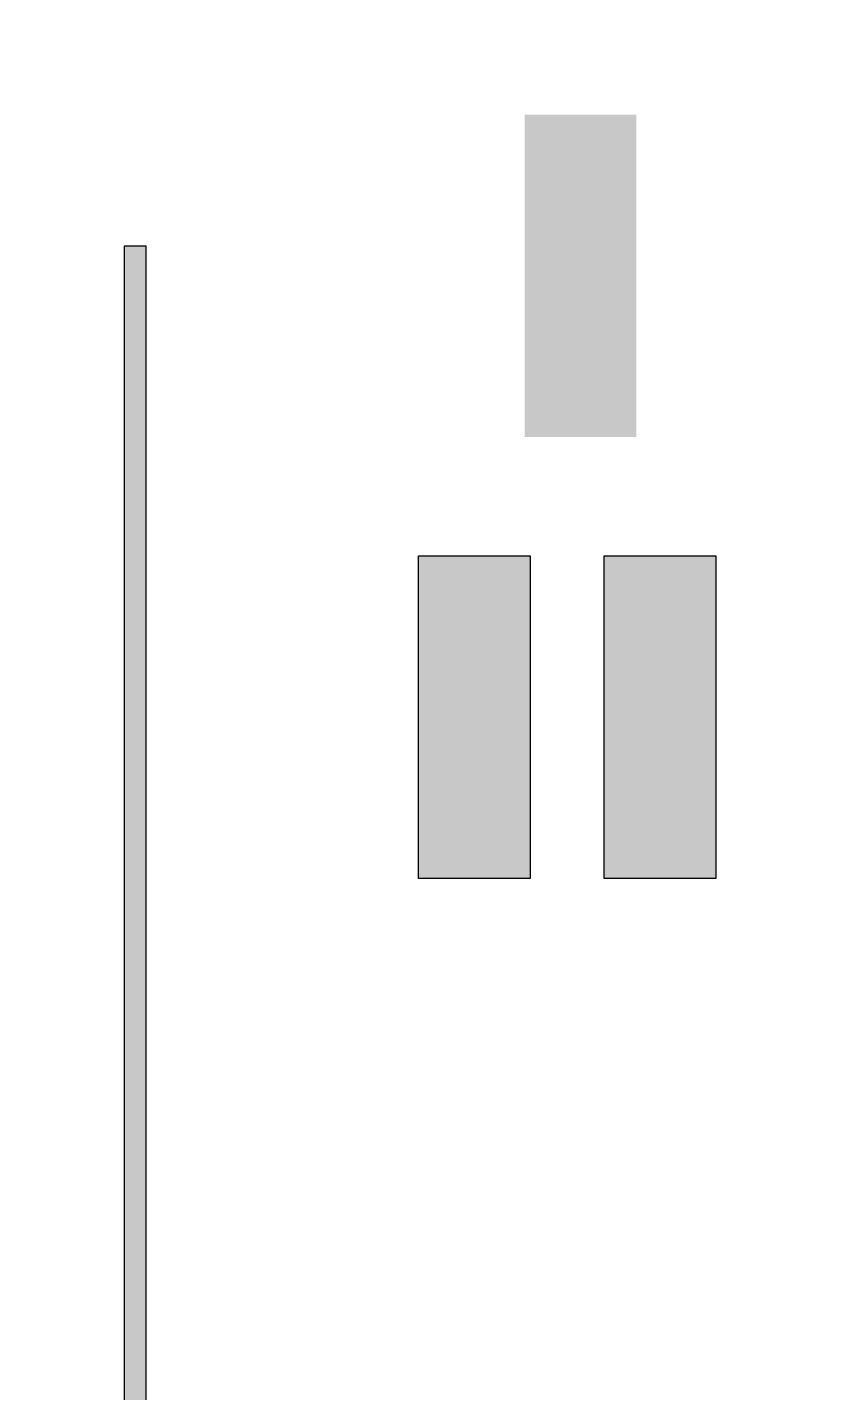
# Model space of a CAD drawing. Header units: inches. Extents: x 0 to 114300, y 0 to 114300.
# Drawn here: x 26926 to 30529, y 48428 to 54629 of the extents above; entities that cross this region are included whole.
import ezdxf

# ---------------------------------------------------------------- set-up
doc = ezdxf.new("R2010")
doc.units = ezdxf.units.IN
doc.header["$MEASUREMENT"] = 0

msp = doc.modelspace()

# ---------------------------------------------------------------- hatches: boundary and pattern name
h = msp.add_hatch()
h.set_pattern_fill('ANSI31', color=256, scale=100)
h.set_pattern_definition([(45, (-3636.991615157837, -6349.999986349467), (-8.838834764831843, 8.838834764831843), [])])
h.paths.add_polyline_path([(114299.999984239, 1.36505186674e-05), (-1.57610338647e-05, 1.36505368573e-05), (-1.57610047609e-05, 114300.0000136505), (114299.999984239, 114300.0000136505)])
edge = h.paths.add_edge_path(flags=16)
edge.add_arc((57149.99912417756, 57150.00082753434), 50800, 288.35843707481706, 529.7953069524029, ccw=False)
edge.add_line((73149.9991241775, 8935.480193185991), (41149.9991241776, 8935.480193186))
edge.add_arc((57149.99912417756, 57150.00082753434), 50800, 190.2046930475971, 251.641562925183, ccw=False)
edge.add_arc((57149.9991244257, 57150.00082761667), 50800.00000025876, 169.795306952608, 190.2046930475971, ccw=False)
h = msp.add_hatch()
h.set_pattern_fill('ANSI31', color=256)
h.set_pattern_definition([(45, (626.7554748338405, -38443.04608393384), (-0.0883883476483185, 0.0883883476483185), [])])
h.paths.add_polyline_path([(29184.69949792483, 54232.76670010563), (29691.91742751335, 54232.76670010563), (29691.91742751335, 52768.51634855131), (29184.69949792483, 52768.51634855131)])
h = msp.add_hatch(color=256)
h.dxf.hatch_style = 1
h.paths.add_polyline_path([(86238.69154882117, 53635.02823516602), (86138.69154882117, 53635.02823516602), (86138.69154882117, 42635.02823516601), (86238.69154882117, 42635.02823516601)])
h.paths.add_polyline_path([(29381.06585941429, 41972.92830877018), (84381.06585941429, 41972.92830877018), (84381.06585941429, 41872.92830877018), (29381.06585941429, 41872.92830877018)])
h.paths.add_polyline_path([(86312.6549022278, 40561.41721670938), (86212.6549022278, 40561.41721670938), (86212.6549022278, 29561.41721670938), (86312.6549022278, 29561.41721670938)])
h.paths.add_polyline_path([(27466.07888879685, 53635.02823516602), (27366.07888879685, 53635.02823516602), (27366.07888879685, 42635.02823516601), (27466.07888879685, 42635.02823516601)])
h.paths.add_polyline_path([(27540.04224220349, 40561.41721670938), (27440.04224220349, 40561.41721670938), (27440.04224220349, 29561.41721670938), (27540.04224220349, 29561.41721670938)])
h.paths.add_polyline_path([(27540.04224220349, 27481.97453090901), (27440.04224220349, 27481.97453090901), (27440.04224220349, 16481.974530909), (27540.04224220349, 16481.974530909)])
h.paths.add_polyline_path([(29455.02921282093, 28899.31729031357), (84455.02921282093, 28899.31729031357), (84455.02921282093, 28799.31729031357), (29455.02921282093, 28799.31729031357)])
h.paths.add_polyline_path([(86312.6549022278, 27481.97453090901), (86212.6549022278, 27481.97453090901), (86212.6549022278, 16481.974530909), (86312.6549022278, 16481.974530909)])
h.paths.add_polyline_path([(29455.02921282093, 15819.8746045132), (84455.02921282093, 15819.8746045132), (84455.02921282093, 15719.8746045132), (29455.02921282093, 15719.8746045132)])
h = msp.add_hatch()
h.set_pattern_fill('ANSI31', color=256)
h.set_pattern_definition([(45, (244.7213202717939, -34960.13462631613), (-0.0883883476483185, 0.0883883476483185), [])])
h.paths.add_polyline_path([(29544.96245241393, 52228.14996167901), (30052.18038200244, 52228.14996167901), (30052.18038200244, 50763.89961012472), (29544.96245241393, 50763.89961012472)])
h.paths.add_polyline_path([(28701.76184731007, 52228.14996167901), (29208.97977689858, 52228.14996167901), (29208.97977689858, 50763.89961012472), (28701.76184731007, 50763.89961012472)])

# ---------------------------------------------------------------- linework, layer by layer
for points in [[(27466.07888879685, 53635.02823516602), (27366.07888879685, 53635.02823516602), (27366.07888879685, 42635.02823516601), (27466.07888879685, 42635.02823516601)], [(28701.76184731007, 52228.14996167901), (29208.97977689858, 52228.14996167901), (29208.97977689858, 50763.89961012472), (28701.76184731007, 50763.89961012472)], [(29544.96245241393, 52228.14996167901), (30052.18038200244, 52228.14996167901), (30052.18038200244, 50763.89961012472), (29544.96245241393, 50763.89961012472)]]:
    msp.add_lwpolyline(points, close=True)

doc.saveas('drawing.dxf')
